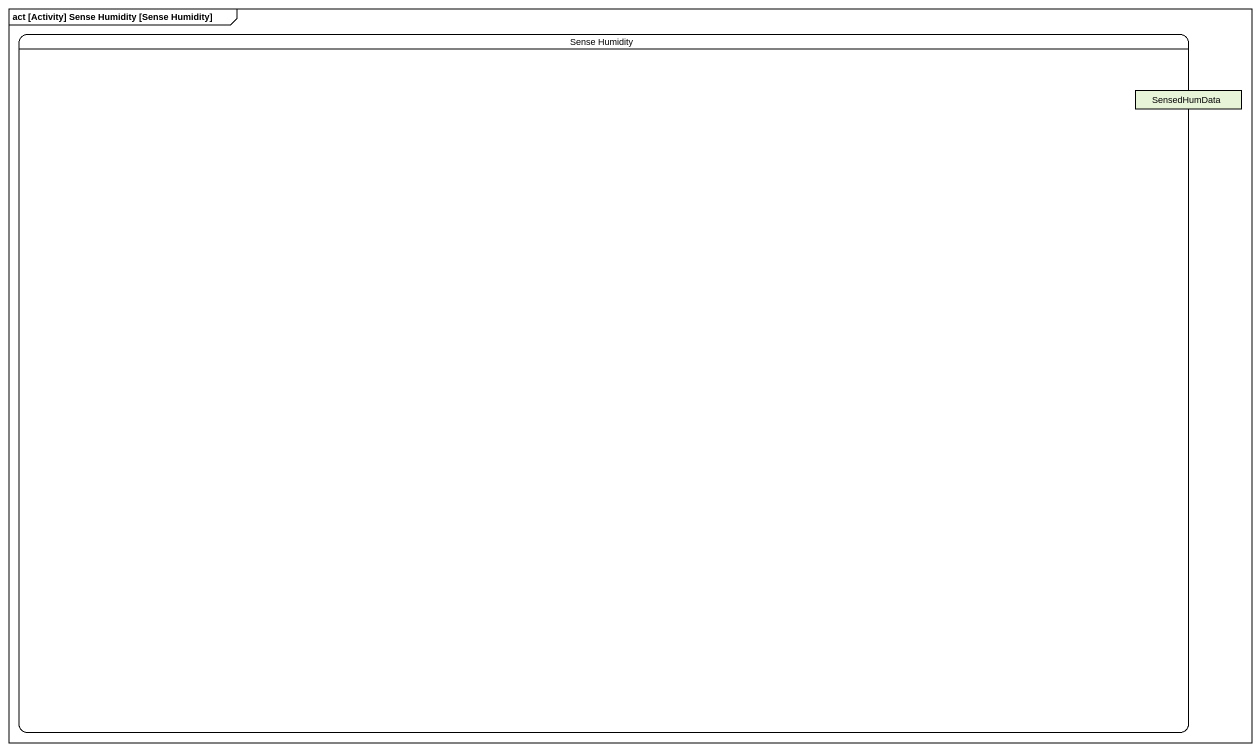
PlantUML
@startuml
mainframe act [Activity] Sense Humidity [Sense Humidity]
hide empty description
state "Sense Humidity" as Sense_Humidity {
  state SensedHumData <<object>>
}
@enduml
